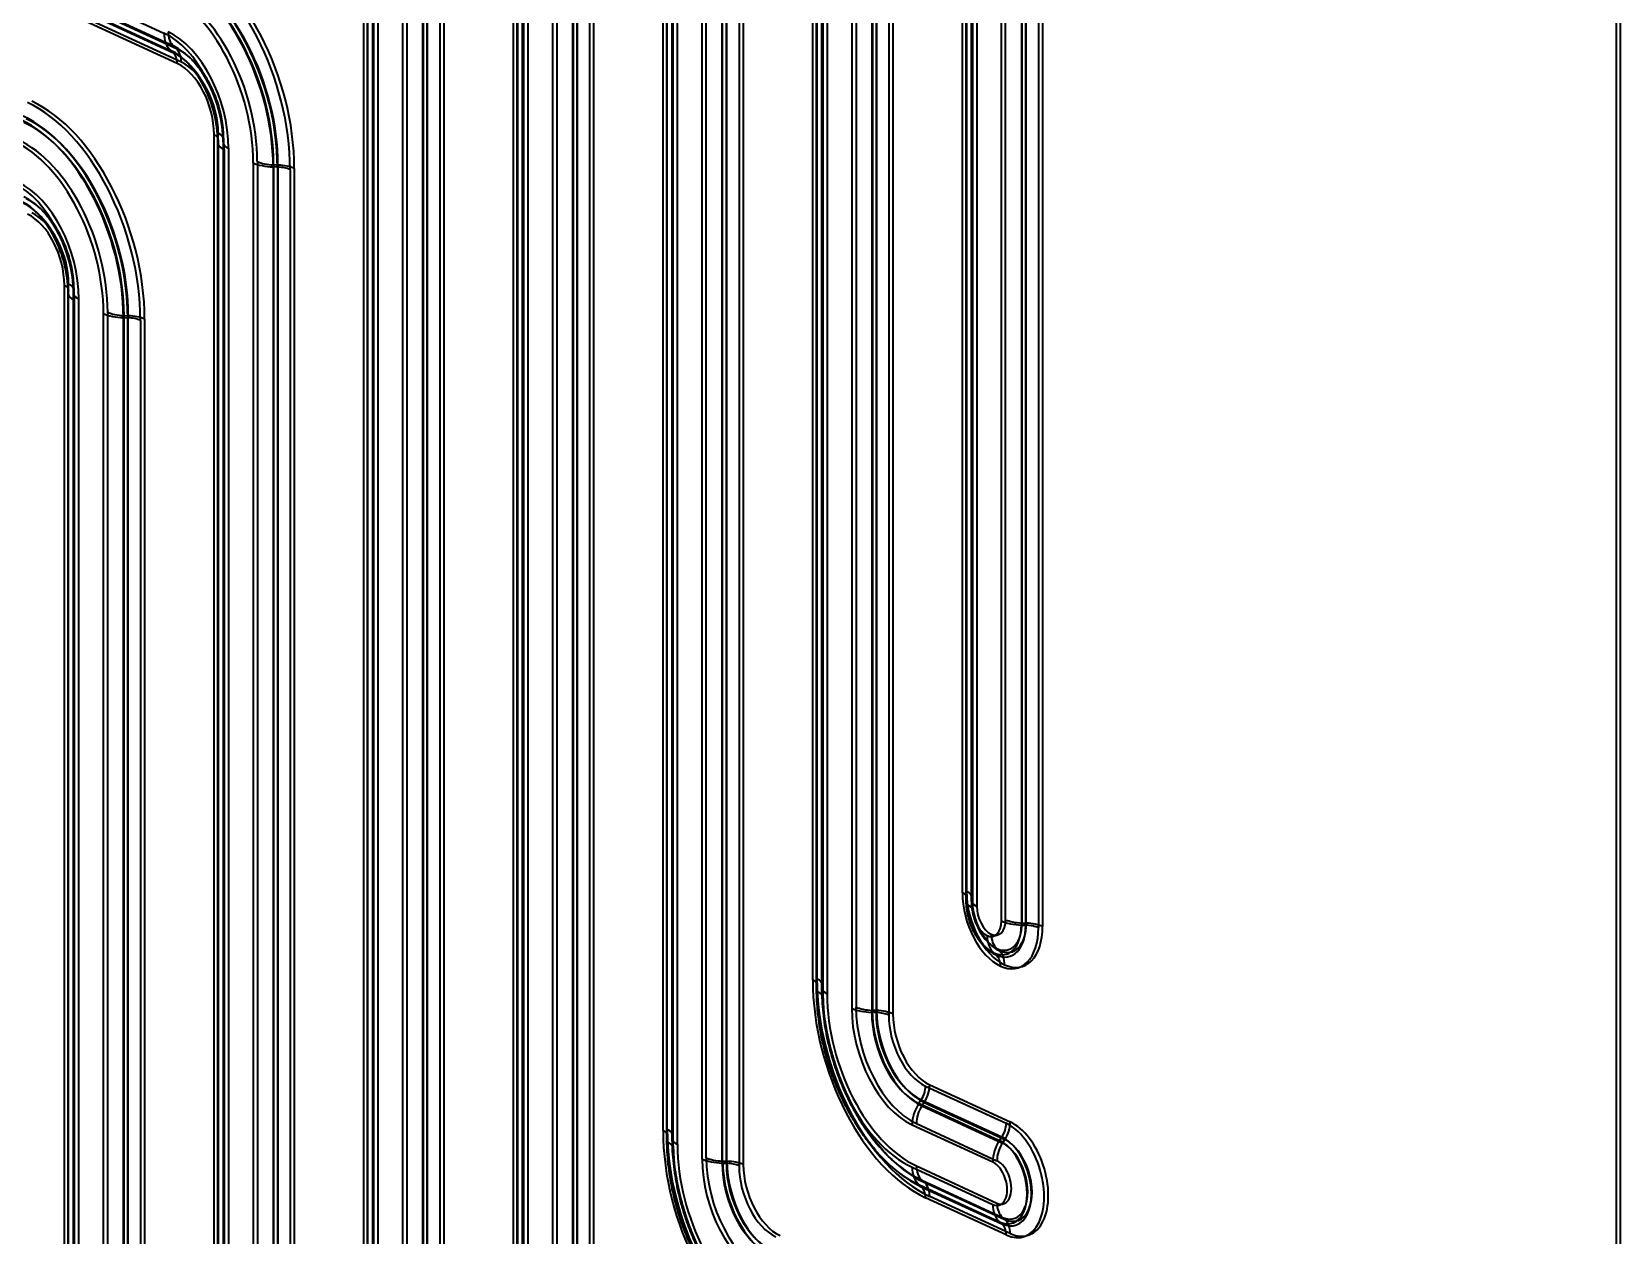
# Model space of a CAD drawing. Header units: millimetres. Extents: x -32 to 32, y -59 to 59.
# Drawn here: x 2.08 to 31.56, y -14.67 to 7.67 of the extents above; entities that cross this region are included whole.
import ezdxf

# ---------------------------------------------------------------- set-up
doc = ezdxf.new("R2010")
doc.units = ezdxf.units.MM
doc.layers.add('1', color=7, linetype='Continuous', true_color=0xffffff)

msp = doc.modelspace()

# ---------------------------------------------------------------- linework, layer by layer
at = {"layer": '1', "color": 254, "linetype": 'Continuous', "lineweight": 35}
for p, q in [((31.483, 22.492), (31.483, -51.657)), ((31.561, 22.515), (31.561, -51.633)), ((19.353, -8.309), (19.353, 17.706)), ((19.43, -8.285), (19.43, 17.729)), ((19.418, 17.559), (19.418, -8.456)), ((19.421, -8.435), (19.421, 17.58)), ((19.429, 17.609), (19.429, -8.405)), ((19.431, -8.392), (19.431, 17.623)), ((19.518, 17.559), (19.518, -8.456)), ((19.521, -8.439), (19.521, 17.576)), ((19.529, 17.606), (19.529, -8.409)), ((19.531, -8.392), (19.531, 17.623)), ((19.542, 17.428), (19.542, -8.586)), ((19.619, 17.452), (19.619, -8.563)), ((20.078, -8.834), (20.078, 17.181)), ((20.156, -8.81), (20.156, 17.204)), ((20.449, 17.106), (20.449, -8.909)), ((20.459, 17.143), (20.459, -8.872)), ((20.528, -8.912), (20.528, 17.103)), ((20.538, -8.875), (20.538, 17.14)), ((16.575, -9.93), (16.575, 16.949)), ((16.644, 16.823), (16.644, -10.056)), ((16.652, 16.852), (16.652, -10.026)), ((16.653, -9.906), (16.653, 16.972)), ((16.654, -10.013), (16.654, 16.866)), ((16.743, 16.819), (16.743, -10.06)), ((16.752, 16.849), (16.752, -10.03)), ((16.754, -10.013), (16.754, 16.866)), ((20.764, 17.055), (20.764, -8.96)), ((20.841, 17.078), (20.841, -8.936)), ((16.641, 16.802), (16.641, -10.077)), ((16.741, 16.802), (16.741, -10.077)), ((16.765, 16.671), (16.765, -10.208)), ((16.842, 16.695), (16.842, -10.184)), ((17.301, 16.424), (17.301, -10.455)), ((17.379, 16.447), (17.379, -10.431)), ((17.671, 16.349), (17.671, -10.53)), ((17.682, 16.386), (17.682, -10.493)), ((17.751, 16.346), (17.751, -10.533)), ((17.761, 16.383), (17.761, -10.496)), ((17.987, 16.298), (17.987, -10.581)), ((18.064, 16.322), (18.064, -10.557)), ((13.798, -12.727), (13.798, 14.152)), ((13.876, -12.703), (13.876, 14.175)), ((13.864, 14.005), (13.864, -12.874)), ((13.867, -12.853), (13.867, 14.026)), ((13.875, -12.823), (13.875, 14.055)), ((13.877, -12.81), (13.877, 14.069)), ((13.964, 14.005), (13.964, -12.874)), ((13.966, -12.857), (13.966, 14.022)), ((13.974, -12.827), (13.974, 14.052)), ((13.977, -12.81), (13.977, 14.069)), ((13.987, -13.005), (13.987, 13.874)), ((14.065, -12.981), (14.065, 13.898)), ((14.524, -13.252), (14.524, 13.627)), ((14.601, -13.228), (14.601, 13.65)), ((14.904, -13.29), (14.904, 13.589)), ((14.984, -13.293), (14.984, 13.586)), ((14.894, -13.327), (14.894, 13.552)), ((14.973, -13.33), (14.973, 13.549)), ((15.209, 13.501), (15.209, -13.378)), ((15.287, 13.525), (15.287, -13.354)), ((-6.575, 12.77), (4.535, 7.645)), ((-6.45, 12.448), (4.66, 7.323)), ((-6.406, 12.409), (4.703, 7.284)), ((-6.395, 12.53), (4.714, 7.405)), ((-6.351, 12.491), (4.758, 7.366)), ((4.783, 7.079), (-6.327, 12.204)), ((4.86, 7.103), (-6.249, 12.227)), ((11.021, -15.524), (11.021, 11.355)), ((11.086, 11.208), (11.086, -15.671)), ((11.089, 11.229), (11.089, -15.65)), ((11.097, 11.258), (11.097, -15.62)), ((11.098, -15.5), (11.098, 11.378)), ((11.099, -15.607), (11.099, 11.272)), ((11.186, 11.208), (11.186, -15.671)), ((11.189, 11.225), (11.189, -15.654)), ((11.197, 11.255), (11.197, -15.624)), ((11.199, -15.607), (11.199, 11.272)), ((11.21, 11.077), (11.21, -15.802)), ((11.287, 11.101), (11.287, -15.778)), ((11.746, 10.83), (11.746, -16.049)), ((11.824, 10.853), (11.824, -16.025)), ((12.117, 10.755), (12.117, -16.124)), ((12.127, 10.792), (12.127, -16.087)), ((12.196, 10.752), (12.196, -16.127)), ((12.206, 10.789), (12.206, -16.09)), ((12.432, 10.704), (12.432, -16.175)), ((12.509, 10.728), (12.509, -16.151)), ((8.243, -18.321), (8.243, 8.558)), ((8.321, -18.297), (8.321, 8.582)), ((8.309, 8.411), (8.309, -18.468)), ((8.312, -18.447), (8.312, 8.432)), ((8.32, -18.417), (8.32, 8.461)), ((8.322, -18.404), (8.322, 8.475)), ((8.409, 8.411), (8.409, -18.468)), ((8.411, -18.451), (8.411, 8.428)), ((8.419, -18.421), (8.419, 8.458)), ((8.422, -18.404), (8.422, 8.475)), ((8.432, -18.599), (8.432, 8.28)), ((8.51, -18.575), (8.51, 8.304)), ((8.969, -18.846), (8.969, 8.033)), ((9.047, -18.822), (9.047, 8.056)), ((9.35, -18.884), (9.35, 7.995)), ((9.429, -18.887), (9.429, 7.992)), ((9.339, -18.921), (9.339, 7.958)), ((9.419, -18.924), (9.419, 7.955)), ((9.654, 7.907), (9.654, -18.972)), ((9.732, 7.931), (9.732, -18.948)), ((4.714, 7.405), (4.758, 7.366)), ((4.66, 7.323), (4.703, 7.284)), ((4.971, 7.096), (4.939, 7.127)), ((5.04, 7.169), (5.008, 7.2)), ((5.466, -21.118), (5.466, 5.761)), ((5.532, 5.614), (5.532, -21.265)), ((5.535, 5.635), (5.543, 5.664)), ((5.535, 5.635), (5.535, -21.244)), ((5.543, -21.094), (5.543, 5.785)), ((5.543, 5.664), (5.543, -21.214)), ((5.544, -21.201), (5.544, 5.678)), ((5.632, 5.614), (5.632, -21.265)), ((5.634, 5.631), (5.642, 5.661)), ((5.634, 5.631), (5.634, -21.248)), ((5.642, 5.661), (5.642, -21.218)), ((5.644, -21.201), (5.644, 5.678)), ((5.655, 5.483), (5.655, -21.396)), ((5.733, 5.507), (5.733, -21.372)), ((6.192, 5.236), (6.192, -21.643)), ((6.269, 5.259), (6.269, -21.619)), ((6.562, 5.161), (6.562, -21.718)), ((6.641, 5.158), (6.562, 5.161)), ((6.652, 5.195), (6.572, 5.198)), ((6.572, 5.198), (6.572, -21.681)), ((6.641, 5.158), (6.641, -21.721)), ((6.652, 5.195), (6.652, -21.684)), ((6.877, 5.11), (6.877, -21.769)), ((6.955, 5.134), (6.955, -21.745)), ((2.194, 4.299), (2.161, 4.33)), ((2.263, 4.372), (2.23, 4.403)), ((2.689, -23.915), (2.689, 2.964)), ((2.766, -23.891), (2.766, 2.988)), ((2.754, 2.817), (2.754, -24.062)), ((2.765, 2.867), (2.757, 2.838)), ((2.757, -24.041), (2.757, 2.838)), ((2.765, -24.011), (2.765, 2.867)), ((2.767, -23.998), (2.767, 2.881)), ((2.854, 2.817), (2.854, -24.062)), ((2.865, 2.864), (2.857, 2.834)), ((2.857, -24.045), (2.857, 2.834)), ((2.865, -24.015), (2.865, 2.864)), ((2.867, -23.998), (2.867, 2.881)), ((2.878, -24.193), (2.878, 2.686)), ((2.955, -24.169), (2.955, 2.71)), ((3.414, -24.44), (3.414, 2.439)), ((3.492, -24.416), (3.492, 2.462)), ((3.785, -24.515), (3.785, 2.364)), ((3.785, 2.364), (3.864, 2.361)), ((3.795, -24.478), (3.795, 2.401)), ((3.795, 2.401), (3.874, 2.398)), ((3.864, -24.518), (3.864, 2.361)), ((3.874, -24.481), (3.874, 2.398)), ((4.1, 2.313), (4.1, -24.566)), ((4.177, 2.337), (4.177, -24.542)), ((19.429, -8.405), (19.421, -8.435)), ((19.529, -8.409), (19.521, -8.439)), ((20.449, -8.909), (20.528, -8.912)), ((20.459, -8.872), (20.538, -8.875)), ((19.771, -9.311), (19.804, -9.342)), ((19.84, -9.239), (19.873, -9.27)), ((16.644, -10.056), (16.652, -10.026)), ((16.743, -10.06), (16.752, -10.03)), ((17.751, -10.533), (17.671, -10.53)), ((17.761, -10.496), (17.682, -10.493)), ((18.67, -11.899), (20.165, -12.589)), ((18.747, -11.875), (20.242, -12.565)), ((18.59, -12.153), (18.546, -12.218)), ((18.546, -12.218), (20.042, -12.908)), ((18.59, -12.153), (20.085, -12.843)), ((18.645, -12.202), (18.601, -12.267)), ((18.601, -12.267), (20.096, -12.957)), ((18.645, -12.202), (20.14, -12.891)), ((18.421, -12.617), (19.917, -13.307)), ((18.499, -12.593), (19.994, -13.283)), ((13.875, -12.823), (13.867, -12.853)), ((13.974, -12.827), (13.966, -12.857)), ((20.042, -12.908), (20.085, -12.843)), ((20.096, -12.957), (20.14, -12.891)), ((18.009, -13.229), (18.041, -13.26)), ((14.894, -13.327), (14.973, -13.33)), ((14.904, -13.29), (14.984, -13.293)), ((17.94, -13.302), (17.972, -13.333)), ((18.421, -13.405), (19.917, -14.095)), ((18.499, -13.381), (19.994, -14.071)), ((18.546, -13.727), (18.59, -13.766)), ((18.546, -13.727), (20.042, -14.417)), ((18.59, -13.766), (20.085, -14.456)), ((18.601, -13.645), (20.096, -14.335)), ((18.601, -13.645), (18.645, -13.684)), ((18.645, -13.684), (20.14, -14.374)), ((20.165, -14.661), (18.67, -13.971)), ((20.242, -14.637), (18.747, -13.948)), ((20.085, -14.456), (20.042, -14.417)), ((20.14, -14.374), (20.096, -14.335))]:
    msp.add_line(p, q, dxfattribs=at)
for centre, major_axis, ratio, start_param, end_param in [((4.783, 6.076), (-0.969, 3.173), 0.585049, 4.231114, 5.80191), ((4.86, 6.1), (-0.969, 3.173), 0.585049, 4.231114, 5.80191), ((4.703, 6.052), (-0.897, 2.936), 0.585049, 4.231114, 5.80191), ((4.758, 6.068), (-0.876, 2.869), 0.585049, 4.231114, 5.80191), ((4.66, 6.038), (-0.881, 2.882), 0.585049, 4.231114, 5.80191), ((4.714, 6.055), (-0.86, 2.815), 0.585049, 4.231114, 5.80191), ((4.535, 6), (-0.767, 2.51), 0.585049, 4.231114, 5.80191), ((4.612, 6.024), (-0.767, 2.51), 0.585049, 4.231114, 5.80191), ((4.612, 6.024), (-0.519, 1.698), 0.585049, 4.231114, 5.80191), ((4.961, 7.776), (0.188, 0.409), 0.718873, 2.141307, 2.926705), ((4.535, 6), (-0.519, 1.698), 0.585049, 4.231114, 5.80191), ((4.961, 7.776), (0.23, 0.499), 0.718873, 2.141307, 2.926705), ((4.714, 6.055), (-0.426, 1.393), 0.585049, 4.231114, 5.80191), ((4.66, 6.038), (-0.405, 1.326), 0.585049, 4.231114, 5.80191), ((4.511, 6.996), (-0.147, -0.318), 0.718873, 2.141307, 2.926705), ((4.703, 6.052), (-0.389, 1.272), 0.585049, 4.231114, 5.80191), ((4.511, 6.996), (-0.188, -0.409), 0.718873, 2.141307, 2.926705), ((4.758, 6.068), (-0.409, 1.339), 0.585049, 4.231114, 5.80191), ((4.783, 6.076), (0.316, -1.035), 0.585049, 1.089521, 2.660317), ((4.86, 6.1), (0.316, -1.035), 0.585049, 1.089521, 2.660317), ((2.005, 3.279), (-0.969, 3.173), 0.585049, 4.231114, 5.80191), ((2.083, 3.303), (-0.969, 3.173), 0.585049, 4.231114, 5.80191), ((1.882, 3.241), (0.881, -2.882), 0.585049, 1.089521, 2.660317), ((1.926, 3.255), (0.897, -2.936), 0.585049, 1.089521, 2.660317), ((1.937, 3.258), (0.86, -2.815), 0.585049, 1.089521, 2.660317), ((1.981, 3.271), (0.876, -2.869), 0.585049, 1.089521, 2.660317), ((1.757, 3.203), (0.767, -2.51), 0.585049, 1.089521, 2.660317), ((1.835, 3.227), (0.767, -2.51), 0.585049, 1.089521, 2.660317), ((5.194, 5.678), (-0.35, 0), 0.375419, 3.039318, 3.824717), ((6.082, 5.614), (0.55, 0), 0.375419, 3.039318, 3.824717), ((5.194, 5.678), (-0.45, 0), 0.375419, 3.039318, 3.824717), ((6.082, 5.614), (0.45, 0), 0.375419, 3.039318, 3.824717), ((6.618, 5.366), (0.55, 0), 0.375419, 3.824717, 4.610115), ((6.618, 5.366), (0.45, 0), 0.375419, 3.824717, 4.610115), ((6.606, 5.027), (-0.35, 0), 0.375419, 3.824717, 4.610115), ((6.606, 5.027), (-0.45, 0), 0.375419, 3.824717, 4.610115), ((1.757, 3.203), (0.519, -1.698), 0.585049, 1.089521, 2.660317), ((1.835, 3.227), (0.519, -1.698), 0.585049, 1.089521, 2.660317), ((1.882, 3.241), (0.405, -1.326), 0.585049, 1.089521, 2.660317), ((1.926, 3.255), (0.389, -1.272), 0.585049, 1.089521, 2.660317), ((1.937, 3.258), (0.426, -1.393), 0.585049, 1.089521, 2.660317), ((1.981, 3.271), (0.409, -1.339), 0.585049, 1.089521, 2.660317), ((2.005, 3.279), (0.316, -1.035), 0.585049, 1.089521, 2.660317), ((2.083, 3.303), (0.316, -1.035), 0.585049, 1.089521, 2.660317), ((2.417, 2.881), (-0.35, 0), 0.375419, 3.039318, 3.824717), ((2.417, 2.881), (-0.45, 0), 0.375419, 3.039318, 3.824717), ((3.304, 2.817), (0.55, 0), 0.375419, 3.039318, 3.824717), ((3.304, 2.817), (0.45, 0), 0.375419, 3.039318, 3.824717), ((3.841, 2.569), (0.55, 0), 0.375419, 3.824717, 4.610115), ((3.841, 2.569), (0.45, 0), 0.375419, 3.824717, 4.610115), ((3.828, 2.23), (-0.35, 0), 0.375419, 3.824717, 4.610115), ((3.828, 2.23), (-0.45, 0), 0.375419, 3.824717, 4.610115), ((19.081, -8.392), (-0.35, 0), 0.375419, 3.039318, 3.824717), ((20.058, -8.634), (-0.327, 1.069), 0.585049, 1.089521, 2.660317), ((19.968, -8.456), (-0.55, 0), 0.375419, 6.180911, 6.966309), ((19.935, -8.672), (-0.238, 0.778), 0.585049, 1.089521, 2.660317), ((19.979, -8.659), (0.254, -0.832), 0.585049, 4.231114, 5.80191), ((20.136, -8.611), (-0.327, 1.069), 0.585049, 1.089521, 2.660317), ((19.081, -8.392), (-0.45, 0), 0.375419, 3.039318, 3.824717), ((19.968, -8.456), (-0.45, 0), 0.375419, 6.180911, 6.966309), ((19.99, -8.655), (-0.217, 0.711), 0.585049, 1.089521, 2.660317), ((20.034, -8.642), (0.234, -0.765), 0.585049, 4.231114, 5.80191), ((19.81, -8.71), (0.124, -0.406), 0.585049, 4.231114, 5.80191), ((19.888, -8.686), (0.124, -0.406), 0.585049, 4.231114, 5.80191), ((19.81, -8.71), (0.124, -0.406), 0.585049, 5.80191, 7.372706), ((19.888, -8.686), (0.124, -0.406), 0.585049, 5.80191, 7.372706), ((20.505, -8.704), (0.55, 0), 0.375419, 3.824717, 4.610115), ((20.505, -8.704), (0.45, 0), 0.375419, 3.824717, 4.610115), ((20.237, -8.974), (0.23, 0.499), 0.718873, 2.141307, 2.926705), ((20.237, -8.974), (0.188, 0.409), 0.718873, 2.141307, 2.926705), ((19.935, -8.672), (-0.238, 0.778), 0.585049, 2.660317, 4.231114), ((19.979, -8.659), (0.254, -0.832), 0.585049, 5.80191, 7.372706), ((19.99, -8.655), (-0.217, 0.711), 0.585049, 2.660317, 4.231114), ((20.034, -8.642), (0.234, -0.765), 0.585049, 5.80191, 7.372706), ((20.058, -8.634), (-0.327, 1.069), 0.585049, 2.660317, 4.231114), ((20.136, -8.611), (-0.327, 1.069), 0.585049, 2.660317, 4.231114), ((20.492, -9.043), (0.35, 0), 0.375419, 0.683124, 1.468522), ((20.492, -9.043), (0.45, 0), 0.375419, 0.683124, 1.468522), ((19.787, -9.753), (-0.188, -0.409), 0.718873, 2.141307, 2.926705), ((19.787, -9.753), (-0.147, -0.318), 0.718873, 2.141307, 2.926705), ((18.67, -10.896), (-0.969, 3.173), 0.585049, 1.089521, 2.660317), ((16.304, -10.013), (-0.35, 0), 0.375419, 3.039318, 3.824717), ((18.747, -10.872), (-0.969, 3.173), 0.585049, 1.089521, 2.660317), ((16.304, -10.013), (-0.45, 0), 0.375419, 3.039318, 3.824717), ((17.191, -10.077), (0.55, 0), 0.375419, 3.039318, 3.824717), ((18.546, -10.934), (0.881, -2.882), 0.585049, 4.231114, 5.80191), ((18.59, -10.92), (0.897, -2.936), 0.585049, 4.231114, 5.80191), ((17.191, -10.077), (0.45, 0), 0.375419, 3.039318, 3.824717), ((18.601, -10.917), (0.86, -2.815), 0.585049, 4.231114, 5.80191), ((18.645, -10.904), (0.876, -2.869), 0.585049, 4.231114, 5.80191), ((18.421, -10.972), (0.767, -2.51), 0.585049, 4.231114, 5.80191), ((18.499, -10.948), (0.767, -2.51), 0.585049, 4.231114, 5.80191), ((17.728, -10.325), (0.55, 0), 0.375419, 3.824717, 4.610115), ((18.421, -10.972), (0.519, -1.698), 0.585049, 4.231114, 5.80191), ((17.728, -10.325), (0.45, 0), 0.375419, 3.824717, 4.610115), ((18.499, -10.948), (0.519, -1.698), 0.585049, 4.231114, 5.80191), ((18.546, -10.934), (0.405, -1.326), 0.585049, 4.231114, 5.80191), ((18.601, -10.917), (0.426, -1.393), 0.585049, 4.231114, 5.80191), ((18.59, -10.92), (0.389, -1.272), 0.585049, 4.231114, 5.80191), ((17.715, -10.664), (-0.35, 0), 0.375419, 3.824717, 4.610115), ((17.715, -10.664), (-0.45, 0), 0.375419, 3.824717, 4.610115), ((18.645, -10.904), (0.409, -1.339), 0.585049, 4.231114, 5.80191), ((18.67, -10.896), (0.316, -1.035), 0.585049, 4.231114, 5.80191), ((18.747, -10.872), (0.316, -1.035), 0.585049, 4.231114, 5.80191), ((18.398, -11.982), (-0.147, -0.318), 0.718873, 1.355909, 2.141307), ((18.398, -11.982), (-0.188, -0.409), 0.718873, 1.355909, 2.141307), ((18.848, -12.487), (0.23, 0.499), 0.718873, 1.355909, 2.141307), ((18.848, -12.487), (0.188, 0.409), 0.718873, 1.355909, 2.141307), ((19.893, -12.672), (-0.147, -0.318), 0.718873, 1.355909, 2.141307), ((19.893, -12.672), (-0.188, -0.409), 0.718873, 1.355909, 2.141307), ((20.165, -13.625), (-0.327, 1.069), 0.585049, 2.660317, 5.80191), ((20.242, -13.601), (-0.327, 1.069), 0.585049, 2.660317, 5.80191), ((13.527, -12.81), (-0.35, 0), 0.375419, 3.039318, 3.824717), ((15.892, -13.693), (-0.969, 3.173), 0.585049, 1.089521, 2.660317), ((14.414, -12.874), (0.55, 0), 0.375419, 3.039318, 3.824717), ((15.769, -13.731), (-0.881, 2.882), 0.585049, 1.089521, 2.660317), ((15.813, -13.717), (-0.897, 2.936), 0.585049, 1.089521, 2.660317), ((13.527, -12.81), (-0.45, 0), 0.375419, 3.039318, 3.824717), ((15.97, -13.669), (-0.969, 3.173), 0.585049, 1.089521, 2.660317), ((14.414, -12.874), (0.45, 0), 0.375419, 3.039318, 3.824717), ((15.824, -13.714), (-0.86, 2.815), 0.585049, 1.089521, 2.660317), ((15.868, -13.701), (-0.876, 2.869), 0.585049, 1.089521, 2.660317), ((20.343, -13.176), (0.23, 0.499), 0.718873, 1.355909, 2.141307), ((20.343, -13.176), (0.188, 0.409), 0.718873, 1.355909, 2.141307), ((20.042, -13.663), (-0.238, 0.778), 0.585049, 2.660317, 5.80191), ((20.085, -13.649), (0.254, -0.832), 0.585049, 5.80191, 8.943503), ((20.096, -13.646), (-0.217, 0.711), 0.585049, 2.660317, 5.80191), ((20.14, -13.632), (0.234, -0.765), 0.585049, 5.80191, 8.943503), ((15.644, -13.769), (-0.767, 2.51), 0.585049, 1.089521, 2.660317), ((15.722, -13.745), (-0.767, 2.51), 0.585049, 1.089521, 2.660317), ((14.95, -13.122), (0.55, 0), 0.375419, 3.824717, 4.610115), ((15.644, -13.769), (-0.519, 1.698), 0.585049, 1.089521, 2.660317), ((14.95, -13.122), (0.45, 0), 0.375419, 3.824717, 4.610115), ((15.722, -13.745), (-0.519, 1.698), 0.585049, 1.089521, 2.660317), ((15.769, -13.731), (-0.405, 1.326), 0.585049, 1.089521, 2.660317), ((15.824, -13.714), (-0.426, 1.393), 0.585049, 1.089521, 2.660317), ((14.938, -13.461), (-0.35, 0), 0.375419, 3.824717, 4.610115), ((15.813, -13.717), (-0.389, 1.272), 0.585049, 1.089521, 2.660317), ((15.868, -13.701), (-0.409, 1.339), 0.585049, 1.089521, 2.660317), ((14.938, -13.461), (-0.45, 0), 0.375419, 3.824717, 4.610115), ((15.892, -13.693), (0.316, -1.035), 0.585049, 4.231114, 5.80191), ((15.97, -13.669), (0.316, -1.035), 0.585049, 4.231114, 5.80191), ((18.848, -13.275), (0.23, 0.499), 0.718873, 2.141307, 2.926705), ((18.848, -13.275), (0.188, 0.409), 0.718873, 2.141307, 2.926705), ((19.917, -13.701), (0.124, -0.406), 0.585049, 5.80191, 8.943503), ((19.994, -13.677), (0.124, -0.406), 0.585049, 5.80191, 8.943503), ((18.398, -14.054), (-0.147, -0.318), 0.718873, 2.141307, 2.926705), ((18.398, -14.054), (-0.188, -0.409), 0.718873, 2.141307, 2.926705), ((20.343, -13.964), (0.23, 0.499), 0.718873, 2.141307, 2.926705), ((20.343, -13.964), (0.188, 0.409), 0.718873, 2.141307, 2.926705), ((19.893, -14.744), (-0.188, -0.409), 0.718873, 2.141307, 2.926705), ((19.893, -14.744), (-0.147, -0.318), 0.718873, 2.141307, 2.926705)]:
    msp.add_ellipse(centre, major_axis=major_axis, ratio=ratio, start_param=start_param, end_param=end_param, dxfattribs=at)
for points, knots in [([(4.926, 7.139), (4.938, 7.128), (4.974, 7.093), (5.036, 7.026), (5.11, 6.931), (5.183, 6.823), (5.252, 6.704), (5.315, 6.575), (5.373, 6.439), (5.423, 6.297), (5.464, 6.152), (5.496, 6.005), (5.518, 5.861), (5.529, 5.73), (5.532, 5.649), (5.532, 5.614)], [0, 0, 0, 0, 0.037484, 0.115978, 0.195371, 0.275696, 0.356875, 0.438768, 0.5212, 0.603985, 0.686928, 0.769811, 0.852398, 0.934497, 1, 1, 1, 1]), ([(4.991, 7.215), (5.005, 7.202), (5.047, 7.162), (5.115, 7.087), (5.194, 6.986), (5.27, 6.872), (5.342, 6.747), (5.409, 6.612), (5.468, 6.471), (5.519, 6.323), (5.562, 6.173), (5.594, 6.021), (5.617, 5.872), (5.629, 5.735), (5.632, 5.651), (5.632, 5.614)], [0, 0, 0, 0, 0.043427, 0.122219, 0.201672, 0.281826, 0.362628, 0.443969, 0.525717, 0.607729, 0.689854, 0.771924, 0.853755, 0.9352, 1, 1, 1, 1]), ([(5.544, 5.678), (5.544, 5.706), (5.543, 5.786), (5.531, 5.919), (5.505, 6.077), (5.468, 6.233), (5.418, 6.386), (5.358, 6.535), (5.288, 6.678), (5.207, 6.813), (5.117, 6.938), (5.043, 7.024), (5, 7.068), (4.991, 7.077)], [0, 0, 0, 0, 0.055662, 0.15761, 0.25915, 0.360455, 0.46171, 0.563112, 0.664829, 0.767089, 0.8701, 0.974004, 1, 1, 1, 1]), ([(5.644, 5.678), (5.644, 5.707), (5.643, 5.791), (5.631, 5.93), (5.604, 6.093), (5.565, 6.255), (5.515, 6.414), (5.453, 6.569), (5.38, 6.717), (5.297, 6.858), (5.204, 6.99), (5.124, 7.084), (5.075, 7.134), (5.063, 7.146)], [0, 0, 0, 0, 0.055794, 0.156724, 0.257191, 0.357404, 0.457566, 0.557908, 0.65862, 0.759965, 0.862179, 0.965417, 1, 1, 1, 1]), ([(2.156, 4.335), (2.165, 4.326), (2.199, 4.293), (2.258, 4.229), (2.333, 4.134), (2.405, 4.026), (2.474, 3.907), (2.538, 3.778), (2.595, 3.642), (2.645, 3.5), (2.686, 3.355), (2.718, 3.209), (2.74, 3.064), (2.752, 2.933), (2.754, 2.852), (2.754, 2.817)], [0, 0, 0, 0, 0.030241, 0.109326, 0.189316, 0.270246, 0.352036, 0.434545, 0.517597, 0.601005, 0.684572, 0.768079, 0.851287, 0.934004, 1, 1, 1, 1]), ([(2.767, 2.881), (2.767, 2.909), (2.765, 2.989), (2.754, 3.122), (2.728, 3.28), (2.69, 3.436), (2.641, 3.589), (2.581, 3.738), (2.51, 3.881), (2.43, 4.016), (2.34, 4.141), (2.266, 4.227), (2.223, 4.271), (2.214, 4.279)], [0, 0, 0, 0, 0.055709, 0.157744, 0.259371, 0.360762, 0.462103, 0.563591, 0.665395, 0.767742, 0.87084, 0.974833, 1, 1, 1, 1]), ([(2.216, 4.416), (2.23, 4.403), (2.27, 4.364), (2.338, 4.29), (2.417, 4.189), (2.493, 4.075), (2.565, 3.95), (2.631, 3.815), (2.691, 3.674), (2.742, 3.526), (2.784, 3.376), (2.817, 3.224), (2.84, 3.075), (2.852, 2.938), (2.854, 2.854), (2.854, 2.817)], [0, 0, 0, 0, 0.040923, 0.119921, 0.199582, 0.279946, 0.360959, 0.442513, 0.524476, 0.606702, 0.689042, 0.771327, 0.853373, 0.935031, 1, 1, 1, 1]), ([(2.867, 2.881), (2.867, 2.91), (2.865, 2.994), (2.853, 3.133), (2.827, 3.296), (2.788, 3.458), (2.737, 3.617), (2.676, 3.772), (2.603, 3.92), (2.52, 4.061), (2.426, 4.193), (2.343, 4.291), (2.292, 4.343), (2.276, 4.359)], [0, 0, 0, 0, 0.055296, 0.155326, 0.254897, 0.354216, 0.453485, 0.552932, 0.652745, 0.753185, 0.854488, 0.956806, 1, 1, 1, 1]), ([(19.419, -8.465), (19.419, -8.515), (19.426, -8.612), (19.454, -8.756), (19.495, -8.886), (19.558, -9.03), (19.643, -9.171), (19.722, -9.262), (19.759, -9.3)], [0, 0, 0, 0, 0.169332, 0.325424, 0.46869, 0.599443, 0.823834, 1, 1, 1, 1]), ([(19.81, -9.348), (19.808, -9.347), (19.787, -9.327), (19.747, -9.284), (19.688, -9.209), (19.631, -9.121), (19.579, -9.022), (19.532, -8.915), (19.493, -8.802), (19.463, -8.687), (19.443, -8.571), (19.433, -8.473), (19.431, -8.414), (19.431, -8.392)], [0, 0, 0, 0, 0.007703, 0.106581, 0.206787, 0.308471, 0.411469, 0.515474, 0.620113, 0.724995, 0.829652, 0.93363, 1, 1, 1, 1]), ([(19.519, -8.463), (19.519, -8.509), (19.525, -8.599), (19.551, -8.731), (19.589, -8.851), (19.646, -8.983), (19.724, -9.112), (19.796, -9.195), (19.83, -9.229)], [0, 0, 0, 0, 0.169918, 0.326512, 0.470146, 0.601089, 0.825183, 1, 1, 1, 1]), ([(19.875, -9.272), (19.859, -9.257), (19.826, -9.222), (19.773, -9.156), (19.721, -9.077), (19.672, -8.986), (19.628, -8.886), (19.591, -8.78), (19.562, -8.671), (19.542, -8.563), (19.533, -8.469), (19.531, -8.414), (19.531, -8.392)], [0, 0, 0, 0, 0.095001, 0.194646, 0.296376, 0.399985, 0.505057, 0.61108, 0.717506, 0.823693, 0.929004, 1, 1, 1, 1]), ([(17.744, -13.09), (17.726, -13.068), (17.666, -12.996), (17.566, -12.865), (17.448, -12.691), (17.335, -12.507), (17.228, -12.313), (17.129, -12.111), (17.038, -11.901), (16.955, -11.686), (16.882, -11.466), (16.818, -11.243), (16.764, -11.018), (16.72, -10.793), (16.687, -10.569), (16.665, -10.348), (16.655, -10.163), (16.654, -10.052), (16.654, -10.013)], [0, 0, 0, 0, 0.028283, 0.094565, 0.160986, 0.227543, 0.294222, 0.361005, 0.427873, 0.494803, 0.561772, 0.628756, 0.695727, 0.762658, 0.829524, 0.896302, 0.962969, 1, 1, 1, 1]), ([(18.077, -13.293), (18.056, -13.275), (17.994, -13.215), (17.89, -13.107), (17.766, -12.962), (17.646, -12.805), (17.53, -12.635), (17.42, -12.455), (17.315, -12.264), (17.218, -12.065), (17.129, -11.859), (17.047, -11.647), (16.975, -11.431), (16.913, -11.211), (16.86, -10.99), (16.818, -10.768), (16.786, -10.549), (16.764, -10.332), (16.755, -10.153), (16.754, -10.048), (16.754, -10.013)], [0, 0, 0, 0, 0.02747, 0.085607, 0.143873, 0.202299, 0.260893, 0.319648, 0.378547, 0.43757, 0.496692, 0.555886, 0.615125, 0.674382, 0.733624, 0.792818, 0.851937, 0.910951, 0.969835, 1, 1, 1, 1]), ([(16.641, -10.077), (16.641, -10.118), (16.643, -10.235), (16.654, -10.431), (16.679, -10.664), (16.716, -10.897), (16.765, -11.131), (16.825, -11.362), (16.896, -11.591), (16.978, -11.815), (17.07, -12.035), (17.172, -12.248), (17.284, -12.453), (17.404, -12.651), (17.533, -12.838), (17.67, -13.015), (17.793, -13.154), (17.87, -13.233), (17.897, -13.26)], [0, 0, 0, 0, 0.035741, 0.102159, 0.168416, 0.234546, 0.300579, 0.366554, 0.432511, 0.498492, 0.564528, 0.630661, 0.696936, 0.763392, 0.830067, 0.896987, 0.964161, 1, 1, 1, 1]), ([(16.741, -10.077), (16.741, -10.117), (16.743, -10.232), (16.754, -10.423), (16.778, -10.652), (16.815, -10.882), (16.863, -11.112), (16.923, -11.339), (16.993, -11.564), (17.074, -11.785), (17.164, -12.001), (17.265, -12.21), (17.375, -12.411), (17.493, -12.604), (17.62, -12.787), (17.755, -12.96), (17.869, -13.088), (17.937, -13.159), (17.957, -13.179)], [0, 0, 0, 0, 0.035885, 0.102875, 0.169726, 0.236466, 0.303123, 0.36973, 0.436321, 0.502932, 0.56959, 0.636332, 0.703195, 0.770215, 0.837423, 0.904843, 0.972484, 1, 1, 1, 1]), ([(13.864, -12.874), (13.864, -12.915), (13.865, -13.032), (13.876, -13.228), (13.902, -13.461), (13.939, -13.694), (13.988, -13.928), (14.048, -14.159), (14.119, -14.388), (14.201, -14.612), (14.293, -14.832), (14.395, -15.045), (14.506, -15.25), (14.627, -15.447), (14.756, -15.635), (14.893, -15.812), (15.03, -15.967), (15.123, -16.061), (15.166, -16.102)], [0, 0, 0, 0, 0.035029, 0.100126, 0.165065, 0.229878, 0.294597, 0.359259, 0.423904, 0.488572, 0.553293, 0.61811, 0.683066, 0.7482, 0.813548, 0.879136, 0.944973, 1, 1, 1, 1]), ([(15.203, -16.137), (15.192, -16.127), (15.137, -16.074), (15.039, -15.972), (14.912, -15.823), (14.789, -15.662), (14.67, -15.488), (14.557, -15.304), (14.451, -15.11), (14.352, -14.908), (14.26, -14.698), (14.178, -14.483), (14.104, -14.263), (14.04, -14.04), (13.986, -13.815), (13.943, -13.59), (13.91, -13.366), (13.888, -13.145), (13.878, -12.96), (13.877, -12.849), (13.877, -12.81)], [0, 0, 0, 0, 0.014743, 0.073695, 0.132737, 0.191894, 0.251176, 0.310578, 0.370089, 0.429694, 0.489374, 0.549109, 0.608879, 0.668662, 0.728435, 0.788171, 0.84785, 0.907449, 0.966949, 1, 1, 1, 1]), ([(13.964, -12.874), (13.964, -12.914), (13.965, -13.029), (13.976, -13.22), (14.001, -13.449), (14.038, -13.679), (14.086, -13.909), (14.145, -14.136), (14.215, -14.361), (14.296, -14.582), (14.387, -14.798), (14.488, -15.007), (14.597, -15.208), (14.716, -15.401), (14.843, -15.584), (14.977, -15.757), (15.103, -15.898), (15.184, -15.981), (15.217, -16.012)], [0, 0, 0, 0, 0.035285, 0.101153, 0.166885, 0.232508, 0.298049, 0.36354, 0.429017, 0.494513, 0.560055, 0.62568, 0.691424, 0.757322, 0.823405, 0.889696, 0.956205, 1, 1, 1, 1]), ([(15.263, -16.056), (15.255, -16.049), (15.205, -16), (15.113, -15.904), (14.989, -15.759), (14.869, -15.602), (14.753, -15.432), (14.642, -15.252), (14.538, -15.061), (14.441, -14.862), (14.351, -14.656), (14.27, -14.444), (14.198, -14.228), (14.135, -14.008), (14.083, -13.787), (14.04, -13.565), (14.008, -13.345), (13.987, -13.129), (13.978, -12.95), (13.977, -12.845), (13.977, -12.81)], [0, 0, 0, 0, 0.011051, 0.070168, 0.129418, 0.188831, 0.248415, 0.308161, 0.368055, 0.428074, 0.488194, 0.548388, 0.608627, 0.668884, 0.729127, 0.78932, 0.849437, 0.909448, 0.969326, 1, 1, 1, 1])]:
    msp.add_open_spline(points, degree=3, knots=knots, dxfattribs=at)

doc.saveas('drawing.dxf')
